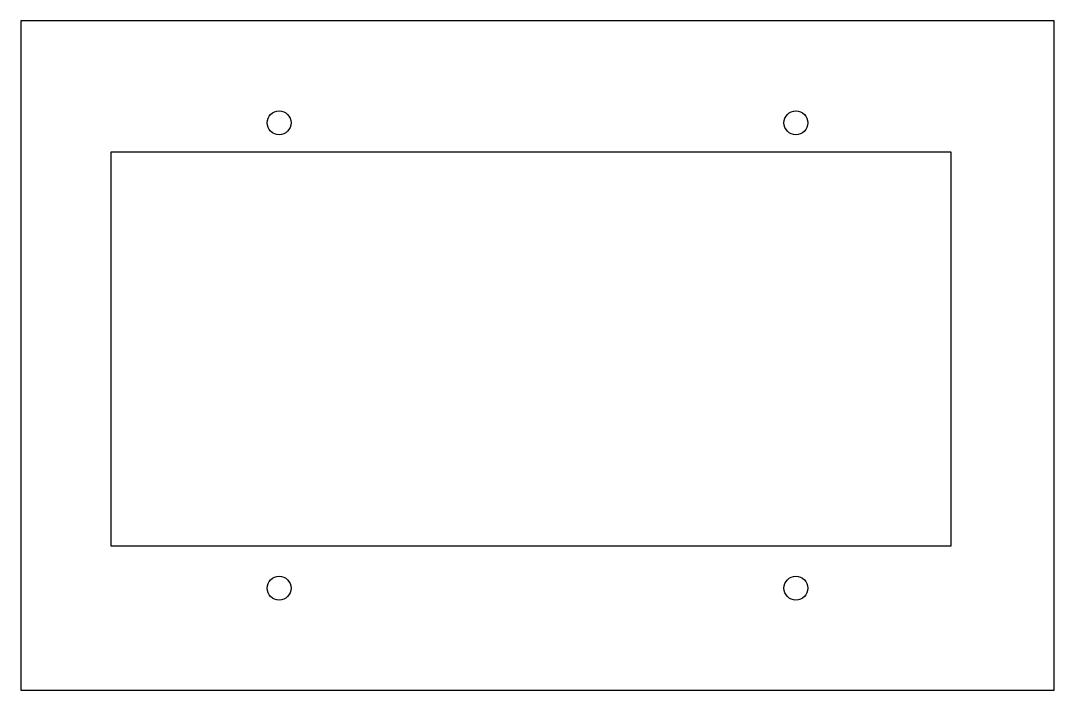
# Model space of a CAD drawing. Header units: millimetres. Extents: x 0 to 160, y -101 to 2.
import ezdxf

# ---------------------------------------------------------------- set-up
doc = ezdxf.new("R2010")
doc.units = ezdxf.units.MM

msp = doc.modelspace()

# ---------------------------------------------------------------- linework, layer by layer
for points in [[(0, 2.3), (0, -101.3), (160, -101.3), (160, 2.3)], [(144, -79), (14, -79), (14, -18), (144, -18)]]:
    msp.add_lwpolyline(points, close=True)
for centre in [(40, -13.5), (120, -13.5), (40, -85.5), (120, -85.5)]:
    msp.add_circle(centre, 1.85)

doc.saveas('drawing.dxf')
